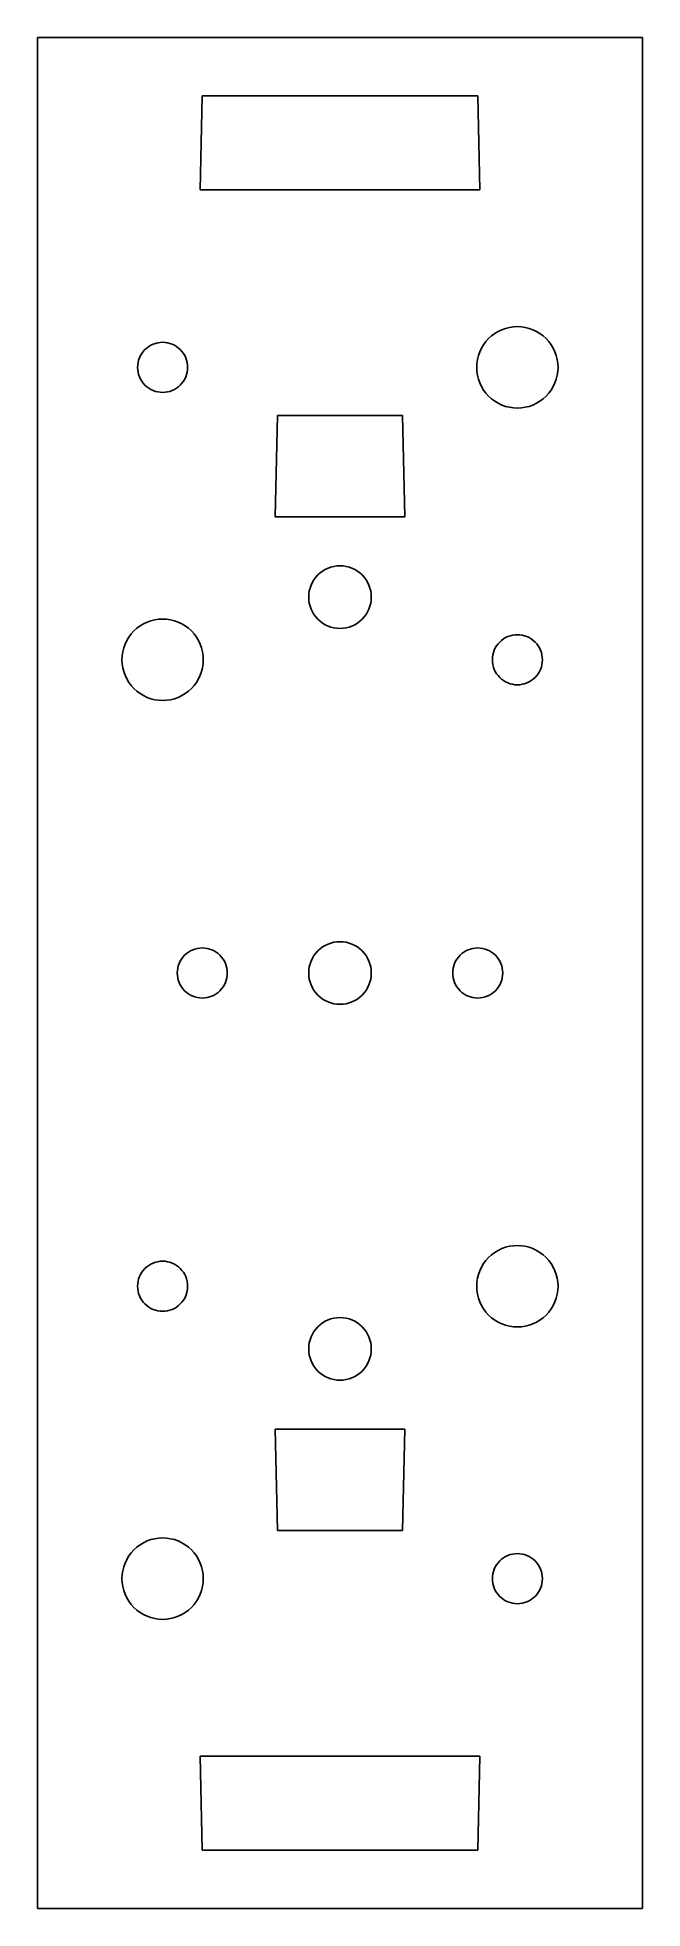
# Model space of a CAD drawing. Header units: metres. Extents: x -14.5 to 14.5, y -44.8 to 44.8.
import ezdxf

# ---------------------------------------------------------------- set-up
doc = ezdxf.new("R2010")
doc.units = ezdxf.units.M

msp = doc.modelspace()

# ---------------------------------------------------------------- linework, layer by layer
for p, q in [((14.5, 44.8), (-14.5, 44.8)), ((-14.5, 44.8), (-14.5, -44.8)), ((14.5, -44.8), (14.5, 44.8)), ((-6.7, 37.5), (-6.59999, 42)), ((-6.59999, 42), (6.59999, 42)), ((6.59999, 42), (6.7, 37.5)), ((6.7, 37.5), (-6.7, 37.5)), ((7.12114, 30.3788), (7.26292, 30.5074)), ((7.26292, 30.5074), (7.41663, 30.6214)), ((7.41663, 30.6214), (7.58076, 30.7197)), ((7.58076, 30.7197), (7.75375, 30.8016)), ((7.75375, 30.8016), (7.93394, 30.866)), ((7.93394, 30.866), (8.11957, 30.9125)), ((8.11957, 30.9125), (8.30885, 30.9406)), ((8.30885, 30.9406), (8.5, 30.95)), ((8.5, 30.95), (8.69113, 30.9406)), ((8.69113, 30.9406), (8.88042, 30.9125)), ((8.88042, 30.9125), (9.06604, 30.866)), ((9.06604, 30.866), (9.24623, 30.8016)), ((9.24623, 30.8016), (9.41922, 30.7197)), ((9.41922, 30.7197), (9.58336, 30.6214)), ((9.58336, 30.6214), (9.73706, 30.5074)), ((9.73706, 30.5074), (9.87885, 30.3788)), ((-9.5583, 29.5657), (-9.49776, 29.6667)), ((-9.49776, 29.6667), (-9.42761, 29.7613)), ((-9.42761, 29.7613), (-9.34853, 29.8485)), ((-9.34853, 29.8485), (-9.26126, 29.9276)), ((-9.26126, 29.9276), (-9.16667, 29.9978)), ((-9.16667, 29.9978), (-9.06567, 30.0583)), ((-9.06567, 30.0583), (-8.95921, 30.1086)), ((-8.95921, 30.1086), (-8.84833, 30.1483)), ((-8.84833, 30.1483), (-8.7341, 30.1769)), ((-8.7341, 30.1769), (-8.61761, 30.1942)), ((-8.61761, 30.1942), (-8.5, 30.2)), ((-8.5, 30.2), (-8.38237, 30.1942)), ((-8.38237, 30.1942), (-8.26588, 30.1769)), ((-8.26588, 30.1769), (-8.15166, 30.1483)), ((-8.15166, 30.1483), (-8.04077, 30.1086)), ((-8.04077, 30.1086), (-7.93431, 30.0583)), ((-7.93431, 30.0583), (-7.83331, 29.9978)), ((-7.83331, 29.9978), (-7.73872, 29.9276)), ((-7.73872, 29.9276), (-7.65146, 29.8485)), ((-7.65146, 29.8485), (-7.57237, 29.7613)), ((-7.57237, 29.7613), (-7.50223, 29.6667)), ((-7.50223, 29.6667), (-7.44168, 29.5657)), ((6.63396, 29.566), (6.69843, 29.7462)), ((6.69843, 29.7462), (6.78024, 29.9192)), ((6.78024, 29.9192), (6.87863, 30.0834)), ((6.87863, 30.0834), (6.99261, 30.2371)), ((6.99261, 30.2371), (7.12114, 30.3788)), ((9.87885, 30.3788), (10.0074, 30.2371)), ((10.0074, 30.2371), (10.1214, 30.0834)), ((10.1214, 30.0834), (10.2197, 29.9192)), ((10.2197, 29.9192), (10.3016, 29.7462)), ((10.3016, 29.7462), (10.366, 29.566)), ((-9.7, 29), (-9.69421, 29.1176)), ((-9.69421, 28.8824), (-9.7, 29)), ((-9.69421, 29.1176), (-9.67694, 29.2341)), ((-9.67694, 28.7659), (-9.69421, 28.8824)), ((-9.67694, 29.2341), (-9.64832, 29.3483)), ((-9.64832, 28.6517), (-9.67694, 28.7659)), ((-9.64832, 29.3483), (-9.60864, 29.4592)), ((-9.60864, 29.4592), (-9.5583, 29.5657)), ((-7.44168, 29.5657), (-7.39134, 29.4592)), ((-7.39134, 29.4592), (-7.35167, 29.3483)), ((-7.35167, 29.3483), (-7.32304, 29.2341)), ((-7.32304, 28.7659), (-7.35167, 28.6517)), ((-7.32304, 29.2341), (-7.30577, 29.1176)), ((-7.30577, 28.8824), (-7.32304, 28.7659)), ((-7.30577, 29.1176), (-7.29999, 29)), ((-7.29999, 29), (-7.30577, 28.8824)), ((6.54999, 29), (6.55939, 29.1911)), ((6.55939, 28.8089), (6.54999, 29)), ((6.55939, 29.1911), (6.58746, 29.3804)), ((6.58746, 28.6196), (6.55939, 28.8089)), ((6.58746, 29.3804), (6.63396, 29.566)), ((10.366, 29.566), (10.4125, 29.3804)), ((10.4125, 29.3804), (10.4406, 29.1911)), ((10.4406, 28.8089), (10.4125, 28.6196)), ((10.4406, 29.1911), (10.45, 29)), ((10.45, 29), (10.4406, 28.8089)), ((-9.60864, 28.5408), (-9.64832, 28.6517)), ((-9.5583, 28.4343), (-9.60864, 28.5408)), ((-9.49776, 28.3333), (-9.5583, 28.4343)), ((-9.42761, 28.2387), (-9.49776, 28.3333)), ((-9.34853, 28.1515), (-9.42761, 28.2387)), ((-9.26126, 28.0724), (-9.34853, 28.1515)), ((-9.16667, 28.0022), (-9.26126, 28.0724)), ((-9.06567, 27.9417), (-9.16667, 28.0022)), ((-8.95921, 27.8913), (-9.06567, 27.9417)), ((-8.84833, 27.8517), (-8.95921, 27.8913)), ((-8.7341, 27.823), (-8.84833, 27.8517)), ((-8.61761, 27.8058), (-8.7341, 27.823)), ((-8.5, 27.8), (-8.61761, 27.8058)), ((-8.38237, 27.8058), (-8.5, 27.8)), ((-8.26588, 27.823), (-8.38237, 27.8058)), ((-8.15166, 27.8517), (-8.26588, 27.823)), ((-8.04077, 27.8913), (-8.15166, 27.8517)), ((-7.93431, 27.9417), (-8.04077, 27.8913)), ((-7.83331, 28.0022), (-7.93431, 27.9417)), ((-7.73872, 28.0724), (-7.83331, 28.0022)), ((-7.65146, 28.1515), (-7.73872, 28.0724)), ((-7.57237, 28.2387), (-7.65146, 28.1515)), ((-7.50223, 28.3333), (-7.57237, 28.2387)), ((-7.44168, 28.4343), (-7.50223, 28.3333)), ((-7.39134, 28.5408), (-7.44168, 28.4343)), ((-7.35167, 28.6517), (-7.39134, 28.5408)), ((6.63396, 28.4339), (6.58746, 28.6196)), ((6.69843, 28.2538), (6.63396, 28.4339)), ((6.78024, 28.0808), (6.69843, 28.2538)), ((6.87863, 27.9166), (6.78024, 28.0808)), ((6.99261, 27.7629), (6.87863, 27.9166)), ((10.1214, 27.9166), (10.0074, 27.7629)), ((10.2197, 28.0808), (10.1214, 27.9166)), ((10.3016, 28.2538), (10.2197, 28.0808)), ((10.366, 28.4339), (10.3016, 28.2538)), ((10.4125, 28.6196), (10.366, 28.4339)), ((7.12114, 27.6211), (6.99261, 27.7629)), ((7.26292, 27.4926), (7.12114, 27.6211)), ((7.41663, 27.3786), (7.26292, 27.4926)), ((7.58076, 27.2802), (7.41663, 27.3786)), ((7.75375, 27.1984), (7.58076, 27.2802)), ((7.93394, 27.134), (7.75375, 27.1984)), ((8.11957, 27.0875), (7.93394, 27.134)), ((8.30885, 27.0594), (8.11957, 27.0875)), ((8.5, 27.05), (8.30885, 27.0594)), ((8.69113, 27.0594), (8.5, 27.05)), ((8.88042, 27.0875), (8.69113, 27.0594)), ((9.06604, 27.134), (8.88042, 27.0875)), ((9.24623, 27.1984), (9.06604, 27.134)), ((9.41922, 27.2802), (9.24623, 27.1984)), ((9.58336, 27.3786), (9.41922, 27.2802)), ((9.73706, 27.4926), (9.58336, 27.3786)), ((9.87885, 27.6211), (9.73706, 27.4926)), ((10.0074, 27.7629), (9.87885, 27.6211)), ((-3.09999, 21.85), (-3, 26.7)), ((-3, 26.7), (3, 26.7)), ((3, 26.7), (3.09999, 21.85)), ((3.09999, 21.85), (-3.09999, 21.85)), ((-1.32288, 18.7071), (-1.24719, 18.8333)), ((-1.24719, 18.8333), (-1.15952, 18.9516)), ((-1.15952, 18.9516), (-1.06065, 19.0607)), ((-1.06065, 19.0607), (-0.951584, 19.1595)), ((-0.951584, 19.1595), (-0.833344, 19.2472)), ((-0.833344, 19.2472), (-0.707092, 19.3229)), ((-0.707092, 19.3229), (-0.57402, 19.3858)), ((-0.57402, 19.3858), (-0.435425, 19.4354)), ((-0.435425, 19.4354), (-0.292633, 19.4712)), ((-0.292633, 19.4712), (-0.147018, 19.4928)), ((-0.147018, 19.4928), (0, 19.5)), ((0, 19.5), (0.147018, 19.4928)), ((0.147018, 19.4928), (0.292633, 19.4712)), ((0.292633, 19.4712), (0.435425, 19.4354)), ((0.435425, 19.4354), (0.57402, 19.3858)), ((0.57402, 19.3858), (0.707092, 19.3229)), ((0.707092, 19.3229), (0.833344, 19.2472)), ((0.833344, 19.2472), (0.951584, 19.1595)), ((0.951584, 19.1595), (1.06065, 19.0607)), ((1.06065, 19.0607), (1.15952, 18.9516)), ((1.15952, 18.9516), (1.24719, 18.8333)), ((1.24719, 18.8333), (1.32288, 18.7071)), ((-1.5, 18), (-1.49277, 18.147)), ((-1.49277, 17.853), (-1.5, 18)), ((-1.49277, 18.147), (-1.47118, 18.2926)), ((-1.47118, 18.2926), (-1.43541, 18.4354)), ((-1.43541, 18.4354), (-1.38582, 18.574)), ((-1.38582, 18.574), (-1.32288, 18.7071)), ((1.32288, 18.7071), (1.38582, 18.574)), ((1.38582, 18.574), (1.43541, 18.4354)), ((1.43541, 18.4354), (1.47118, 18.2926)), ((1.47118, 18.2926), (1.49277, 18.147)), ((1.49277, 18.147), (1.5, 18)), ((1.5, 18), (1.49277, 17.853)), ((-1.47118, 17.7074), (-1.49277, 17.853)), ((-1.43541, 17.5646), (-1.47118, 17.7074)), ((-1.38582, 17.426), (-1.43541, 17.5646)), ((-1.32288, 17.2929), (-1.38582, 17.426)), ((-1.24719, 17.1666), (-1.32288, 17.2929)), ((-1.15952, 17.0484), (-1.24719, 17.1666)), ((-1.06065, 16.9393), (-1.15952, 17.0484)), ((1.15952, 17.0484), (1.06065, 16.9393)), ((1.24719, 17.1666), (1.15952, 17.0484)), ((1.32288, 17.2929), (1.24719, 17.1666)), ((1.38582, 17.426), (1.32288, 17.2929)), ((1.43541, 17.5646), (1.38582, 17.426)), ((1.47118, 17.7074), (1.43541, 17.5646)), ((1.49277, 17.853), (1.47118, 17.7074)), ((-10.1214, 16.0834), (-10.0074, 16.2371)), ((-10.0074, 16.2371), (-9.87885, 16.3788)), ((-9.87885, 16.3788), (-9.73706, 16.5074)), ((-9.73706, 16.5074), (-9.58336, 16.6214)), ((-9.58336, 16.6214), (-9.41922, 16.7197)), ((-9.41922, 16.7197), (-9.24623, 16.8016)), ((-9.24623, 16.8016), (-9.06604, 16.866)), ((-9.06604, 16.866), (-8.88042, 16.9125)), ((-8.88042, 16.9125), (-8.69113, 16.9406)), ((-8.69113, 16.9406), (-8.5, 16.95)), ((-8.5, 16.95), (-8.30885, 16.9406)), ((-8.30885, 16.9406), (-8.11957, 16.9125)), ((-8.11957, 16.9125), (-7.93394, 16.866)), ((-7.93394, 16.866), (-7.75375, 16.8016)), ((-7.75375, 16.8016), (-7.58076, 16.7197)), ((-7.58076, 16.7197), (-7.41663, 16.6214)), ((-7.41663, 16.6214), (-7.26292, 16.5074)), ((-7.26292, 16.5074), (-7.12114, 16.3788)), ((-7.12114, 16.3788), (-6.99261, 16.2371)), ((-6.99261, 16.2371), (-6.87863, 16.0834)), ((-0.951584, 16.8405), (-1.06065, 16.9393)), ((-0.833344, 16.7528), (-0.951584, 16.8405)), ((-0.707092, 16.6771), (-0.833344, 16.7528)), ((-0.57402, 16.6142), (-0.707092, 16.6771)), ((-0.435425, 16.5646), (-0.57402, 16.6142)), ((-0.292633, 16.5288), (-0.435425, 16.5646)), ((-0.147018, 16.5072), (-0.292633, 16.5288)), ((0, 16.5), (-0.147018, 16.5072)), ((0.147018, 16.5072), (0, 16.5)), ((0.292633, 16.5288), (0.147018, 16.5072)), ((0.435425, 16.5646), (0.292633, 16.5288)), ((0.57402, 16.6142), (0.435425, 16.5646)), ((0.707092, 16.6771), (0.57402, 16.6142)), ((0.833344, 16.7528), (0.707092, 16.6771)), ((0.951584, 16.8405), (0.833344, 16.7528)), ((1.06065, 16.9393), (0.951584, 16.8405)), ((8.04077, 16.1086), (8.15166, 16.1483)), ((8.15166, 16.1483), (8.26588, 16.1769)), ((8.26588, 16.1769), (8.38237, 16.1942)), ((8.38237, 16.1942), (8.5, 16.2)), ((8.5, 16.2), (8.61761, 16.1942)), ((8.61761, 16.1942), (8.7341, 16.1769)), ((8.7341, 16.1769), (8.84833, 16.1483)), ((8.84833, 16.1483), (8.95921, 16.1086)), ((-10.4406, 15.1911), (-10.4125, 15.3804)), ((-10.4125, 15.3804), (-10.366, 15.566)), ((-10.366, 15.566), (-10.3016, 15.7462)), ((-10.3016, 15.7462), (-10.2197, 15.9192)), ((-10.2197, 15.9192), (-10.1214, 16.0834)), ((-6.87863, 16.0834), (-6.78024, 15.9192)), ((-6.78024, 15.9192), (-6.69843, 15.7462)), ((-6.69843, 15.7462), (-6.63396, 15.566)), ((-6.63396, 15.566), (-6.58746, 15.3804)), ((-6.58746, 15.3804), (-6.55939, 15.1911)), ((7.30577, 15.1176), (7.32304, 15.2341)), ((7.32304, 15.2341), (7.35167, 15.3483)), ((7.35167, 15.3483), (7.39134, 15.4592)), ((7.39134, 15.4592), (7.44168, 15.5657)), ((7.44168, 15.5657), (7.50223, 15.6667)), ((7.50223, 15.6667), (7.57237, 15.7613)), ((7.57237, 15.7613), (7.65146, 15.8485)), ((7.65146, 15.8485), (7.73872, 15.9276)), ((7.73872, 15.9276), (7.83331, 15.9978)), ((7.83331, 15.9978), (7.93431, 16.0583)), ((7.93431, 16.0583), (8.04077, 16.1086)), ((8.95921, 16.1086), (9.06567, 16.0583)), ((9.06567, 16.0583), (9.16667, 15.9978)), ((9.16667, 15.9978), (9.26126, 15.9276)), ((9.26126, 15.9276), (9.34853, 15.8485)), ((9.34853, 15.8485), (9.42761, 15.7613)), ((9.42761, 15.7613), (9.49776, 15.6667)), ((9.49776, 15.6667), (9.5583, 15.5657)), ((9.5583, 15.5657), (9.60864, 15.4592)), ((9.60864, 15.4592), (9.64832, 15.3483)), ((9.64832, 15.3483), (9.67694, 15.2341)), ((9.67694, 15.2341), (9.69421, 15.1176)), ((-10.45, 15), (-10.4406, 15.1911)), ((-10.4406, 14.8089), (-10.45, 15)), ((-10.4125, 14.6196), (-10.4406, 14.8089)), ((-10.366, 14.4339), (-10.4125, 14.6196)), ((-10.3016, 14.2538), (-10.366, 14.4339)), ((-6.63396, 14.4339), (-6.69843, 14.2538)), ((-6.58746, 14.6196), (-6.63396, 14.4339)), ((-6.55939, 14.8089), (-6.58746, 14.6196)), ((-6.55939, 15.1911), (-6.54999, 15)), ((-6.54999, 15), (-6.55939, 14.8089)), ((7.29999, 15), (7.30577, 15.1176)), ((7.30577, 14.8824), (7.29999, 15)), ((7.32304, 14.7659), (7.30577, 14.8824)), ((7.35167, 14.6517), (7.32304, 14.7659)), ((7.39134, 14.5408), (7.35167, 14.6517)), ((7.44168, 14.4343), (7.39134, 14.5408)), ((7.50223, 14.3333), (7.44168, 14.4343)), ((9.5583, 14.4343), (9.49776, 14.3333)), ((9.60864, 14.5408), (9.5583, 14.4343)), ((9.64832, 14.6517), (9.60864, 14.5408)), ((9.67694, 14.7659), (9.64832, 14.6517)), ((9.69421, 14.8824), (9.67694, 14.7659)), ((9.69421, 15.1176), (9.7, 15)), ((9.7, 15), (9.69421, 14.8824)), ((-10.2197, 14.0808), (-10.3016, 14.2538)), ((-10.1214, 13.9166), (-10.2197, 14.0808)), ((-10.0074, 13.7629), (-10.1214, 13.9166)), ((-9.87885, 13.6211), (-10.0074, 13.7629)), ((-9.73706, 13.4926), (-9.87885, 13.6211)), ((-9.58336, 13.3786), (-9.73706, 13.4926)), ((-7.26292, 13.4926), (-7.41663, 13.3786)), ((-7.12114, 13.6211), (-7.26292, 13.4926)), ((-6.99261, 13.7629), (-7.12114, 13.6211)), ((-6.87863, 13.9166), (-6.99261, 13.7629)), ((-6.78024, 14.0808), (-6.87863, 13.9166)), ((-6.69843, 14.2538), (-6.78024, 14.0808)), ((7.57237, 14.2387), (7.50223, 14.3333)), ((7.65146, 14.1515), (7.57237, 14.2387)), ((7.73872, 14.0724), (7.65146, 14.1515)), ((7.83331, 14.0022), (7.73872, 14.0724)), ((7.93431, 13.9417), (7.83331, 14.0022)), ((8.04077, 13.8913), (7.93431, 13.9417)), ((8.15166, 13.8517), (8.04077, 13.8913)), ((8.26588, 13.823), (8.15166, 13.8517)), ((8.38237, 13.8058), (8.26588, 13.823)), ((8.5, 13.8), (8.38237, 13.8058)), ((8.61761, 13.8058), (8.5, 13.8)), ((8.7341, 13.823), (8.61761, 13.8058)), ((8.84833, 13.8517), (8.7341, 13.823)), ((8.95921, 13.8913), (8.84833, 13.8517)), ((9.06567, 13.9417), (8.95921, 13.8913)), ((9.16667, 14.0022), (9.06567, 13.9417)), ((9.26126, 14.0724), (9.16667, 14.0022)), ((9.34853, 14.1515), (9.26126, 14.0724)), ((9.42761, 14.2387), (9.34853, 14.1515)), ((9.49776, 14.3333), (9.42761, 14.2387)), ((-9.41922, 13.2802), (-9.58336, 13.3786)), ((-9.24623, 13.1984), (-9.41922, 13.2802)), ((-9.06604, 13.134), (-9.24623, 13.1984)), ((-8.88042, 13.0875), (-9.06604, 13.134)), ((-8.69113, 13.0594), (-8.88042, 13.0875)), ((-8.5, 13.05), (-8.69113, 13.0594)), ((-8.30885, 13.0594), (-8.5, 13.05)), ((-8.11957, 13.0875), (-8.30885, 13.0594)), ((-7.93394, 13.134), (-8.11957, 13.0875)), ((-7.75375, 13.1984), (-7.93394, 13.134)), ((-7.58076, 13.2802), (-7.75375, 13.1984)), ((-7.41663, 13.3786), (-7.58076, 13.2802)), ((-7.44852, 0.848526), (-7.36127, 0.927612)), ((-7.36127, 0.927612), (-7.26668, 0.997757)), ((-7.26668, 0.997757), (-7.16566, 1.0583)), ((-7.16566, 1.0583), (-7.05922, 1.10864)), ((-7.05922, 1.10864), (-6.94833, 1.14832)), ((-6.94833, 1.14832), (-6.83411, 1.17694)), ((-6.83411, 1.17694), (-6.71761, 1.19421)), ((-6.71761, 1.19421), (-6.59999, 1.2)), ((-6.59999, 1.2), (-6.48238, 1.19421)), ((-6.48238, 1.19421), (-6.36589, 1.17694)), ((-6.36589, 1.17694), (-6.25165, 1.14832)), ((-6.25165, 1.14832), (-6.14078, 1.10864)), ((-6.14078, 1.10864), (-6.03432, 1.0583)), ((-6.03432, 1.0583), (-5.9333, 0.997757)), ((-5.9333, 0.997757), (-5.83871, 0.927612)), ((-5.83871, 0.927612), (-5.75146, 0.848526)), ((-1.24719, 0.833344), (-1.15952, 0.951584)), ((-1.15952, 0.951584), (-1.06065, 1.06065)), ((-1.06065, 1.06065), (-0.951584, 1.15952)), ((-0.951584, 1.15952), (-0.833344, 1.24719)), ((-0.833344, 1.24719), (-0.707092, 1.32288)), ((-0.707092, 1.32288), (-0.57402, 1.38582)), ((-0.57402, 1.38582), (-0.435425, 1.43541)), ((-0.435425, 1.43541), (-0.292633, 1.47118)), ((-0.292633, 1.47118), (-0.147018, 1.49277)), ((-0.147018, 1.49277), (0, 1.5)), ((0, 1.5), (0.147018, 1.49277)), ((0.147018, 1.49277), (0.292633, 1.47118)), ((0.292633, 1.47118), (0.435425, 1.43541)), ((0.435425, 1.43541), (0.57402, 1.38582)), ((0.57402, 1.38582), (0.707092, 1.32288)), ((0.707092, 1.32288), (0.833344, 1.24719)), ((0.833344, 1.24719), (0.951584, 1.15952)), ((0.951584, 1.15952), (1.06065, 1.06065)), ((1.06065, 1.06065), (1.15952, 0.951584)), ((1.15952, 0.951584), (1.24719, 0.833344)), ((5.75146, 0.848526), (5.83871, 0.927612)), ((5.83871, 0.927612), (5.9333, 0.997757)), ((5.9333, 0.997757), (6.03432, 1.0583)), ((6.03432, 1.0583), (6.14078, 1.10864)), ((6.14078, 1.10864), (6.25165, 1.14832)), ((6.25165, 1.14832), (6.36589, 1.17694)), ((6.36589, 1.17694), (6.48238, 1.19421)), ((6.48238, 1.19421), (6.59999, 1.2)), ((6.59999, 1.2), (6.71761, 1.19421)), ((6.71761, 1.19421), (6.83411, 1.17694)), ((6.83411, 1.17694), (6.94833, 1.14832)), ((6.94833, 1.14832), (7.05922, 1.10864)), ((7.05922, 1.10864), (7.16566, 1.0583)), ((7.16566, 1.0583), (7.26668, 0.997757)), ((7.26668, 0.997757), (7.36127, 0.927612)), ((7.36127, 0.927612), (7.44852, 0.848526)), ((-7.79999, 0), (-7.79422, 0.117615)), ((-7.79422, -0.117615), (-7.79999, 0)), ((-7.79422, 0.117615), (-7.77693, 0.2341)), ((-7.77693, 0.2341), (-7.74832, 0.348328)), ((-7.74832, 0.348328), (-7.70865, 0.459213)), ((-7.70865, 0.459213), (-7.65829, 0.565674)), ((-7.65829, 0.565674), (-7.59776, 0.666672)), ((-7.59776, 0.666672), (-7.5276, 0.761261)), ((-7.5276, 0.761261), (-7.44852, 0.848526)), ((-5.75146, 0.848526), (-5.67238, 0.761261)), ((-5.67238, 0.761261), (-5.60223, 0.666672)), ((-5.60223, 0.666672), (-5.54169, 0.565674)), ((-5.54169, 0.565674), (-5.49133, 0.459213)), ((-5.49133, 0.459213), (-5.45166, 0.348328)), ((-5.45166, 0.348328), (-5.42305, 0.2341)), ((-5.42305, 0.2341), (-5.40578, 0.117615)), ((-5.40578, 0.117615), (-5.39999, 0)), ((-5.39999, 0), (-5.40578, -0.117615)), ((-1.5, 0), (-1.49277, 0.147018)), ((-1.49277, -0.147018), (-1.5, 0)), ((-1.49277, 0.147018), (-1.47118, 0.292633)), ((-1.47118, 0.292633), (-1.43541, 0.435425)), ((-1.43541, 0.435425), (-1.38582, 0.57402)), ((-1.38582, 0.57402), (-1.32288, 0.707092)), ((-1.32288, 0.707092), (-1.24719, 0.833344)), ((1.24719, 0.833344), (1.32288, 0.707092)), ((1.32288, 0.707092), (1.38582, 0.57402)), ((1.38582, 0.57402), (1.43541, 0.435425)), ((1.43541, 0.435425), (1.47118, 0.292633)), ((1.47118, 0.292633), (1.49277, 0.147018)), ((1.49277, 0.147018), (1.5, 0)), ((1.5, 0), (1.49277, -0.147018)), ((5.39999, 0), (5.40578, 0.117615)), ((5.40578, -0.117615), (5.39999, 0)), ((5.40578, 0.117615), (5.42305, 0.2341)), ((5.42305, 0.2341), (5.45166, 0.348328)), ((5.45166, 0.348328), (5.49133, 0.459213)), ((5.49133, 0.459213), (5.54169, 0.565674)), ((5.54169, 0.565674), (5.60223, 0.666672)), ((5.60223, 0.666672), (5.67238, 0.761261)), ((5.67238, 0.761261), (5.75146, 0.848526)), ((7.44852, 0.848526), (7.5276, 0.761261)), ((7.5276, 0.761261), (7.59776, 0.666672)), ((7.59776, 0.666672), (7.65829, 0.565674)), ((7.65829, 0.565674), (7.70865, 0.459213)), ((7.70865, 0.459213), (7.74832, 0.348328)), ((7.74832, 0.348328), (7.77693, 0.2341)), ((7.77693, 0.2341), (7.79422, 0.117615)), ((7.79422, 0.117615), (7.79999, 0)), ((7.79999, 0), (7.79422, -0.117615)), ((-7.77693, -0.2341), (-7.79422, -0.117615)), ((-7.74832, -0.348328), (-7.77693, -0.2341)), ((-7.70865, -0.459213), (-7.74832, -0.348328)), ((-7.65829, -0.565674), (-7.70865, -0.459213)), ((-7.59776, -0.666672), (-7.65829, -0.565674)), ((-7.5276, -0.761261), (-7.59776, -0.666672)), ((-7.44852, -0.848526), (-7.5276, -0.761261)), ((-7.36127, -0.927612), (-7.44852, -0.848526)), ((-5.75146, -0.848526), (-5.83871, -0.927612)), ((-5.67238, -0.761261), (-5.75146, -0.848526)), ((-5.60223, -0.666672), (-5.67238, -0.761261)), ((-5.54169, -0.565674), (-5.60223, -0.666672)), ((-5.49133, -0.459213), (-5.54169, -0.565674)), ((-5.45166, -0.348328), (-5.49133, -0.459213)), ((-5.42305, -0.2341), (-5.45166, -0.348328)), ((-5.40578, -0.117615), (-5.42305, -0.2341)), ((-1.47118, -0.292633), (-1.49277, -0.147018)), ((-1.43541, -0.435425), (-1.47118, -0.292633)), ((-1.38582, -0.57402), (-1.43541, -0.435425)), ((-1.32288, -0.707092), (-1.38582, -0.57402)), ((-1.24719, -0.833344), (-1.32288, -0.707092)), ((-1.15952, -0.951584), (-1.24719, -0.833344)), ((1.24719, -0.833344), (1.15952, -0.951584)), ((1.32288, -0.707092), (1.24719, -0.833344)), ((1.38582, -0.57402), (1.32288, -0.707092)), ((1.43541, -0.435425), (1.38582, -0.57402)), ((1.47118, -0.292633), (1.43541, -0.435425)), ((1.49277, -0.147018), (1.47118, -0.292633)), ((5.42305, -0.2341), (5.40578, -0.117615)), ((5.45166, -0.348328), (5.42305, -0.2341)), ((5.49133, -0.459213), (5.45166, -0.348328)), ((5.54169, -0.565674), (5.49133, -0.459213)), ((5.60223, -0.666672), (5.54169, -0.565674)), ((5.67238, -0.761261), (5.60223, -0.666672)), ((5.75146, -0.848526), (5.67238, -0.761261)), ((5.83871, -0.927612), (5.75146, -0.848526)), ((7.44852, -0.848526), (7.36127, -0.927612)), ((7.5276, -0.761261), (7.44852, -0.848526)), ((7.59776, -0.666672), (7.5276, -0.761261)), ((7.65829, -0.565674), (7.59776, -0.666672)), ((7.70865, -0.459213), (7.65829, -0.565674)), ((7.74832, -0.348328), (7.70865, -0.459213)), ((7.77693, -0.2341), (7.74832, -0.348328)), ((7.79422, -0.117615), (7.77693, -0.2341)), ((-7.26668, -0.997757), (-7.36127, -0.927612)), ((-7.16566, -1.0583), (-7.26668, -0.997757)), ((-7.05922, -1.10864), (-7.16566, -1.0583)), ((-6.94833, -1.14832), (-7.05922, -1.10864)), ((-6.83411, -1.17694), (-6.94833, -1.14832)), ((-6.71761, -1.19421), (-6.83411, -1.17694)), ((-6.59999, -1.2), (-6.71761, -1.19421)), ((-6.48238, -1.19421), (-6.59999, -1.2)), ((-6.36589, -1.17694), (-6.48238, -1.19421)), ((-6.25165, -1.14832), (-6.36589, -1.17694)), ((-6.14078, -1.10864), (-6.25165, -1.14832)), ((-6.03432, -1.0583), (-6.14078, -1.10864)), ((-5.9333, -0.997757), (-6.03432, -1.0583)), ((-5.83871, -0.927612), (-5.9333, -0.997757)), ((-1.06065, -1.06065), (-1.15952, -0.951584)), ((-0.951584, -1.15952), (-1.06065, -1.06065)), ((-0.833344, -1.24719), (-0.951584, -1.15952)), ((-0.707092, -1.32288), (-0.833344, -1.24719)), ((-0.57402, -1.38582), (-0.707092, -1.32288)), ((-0.435425, -1.43541), (-0.57402, -1.38582)), ((-0.292633, -1.47118), (-0.435425, -1.43541)), ((-0.147018, -1.49277), (-0.292633, -1.47118)), ((0, -1.5), (-0.147018, -1.49277)), ((0.147018, -1.49277), (0, -1.5)), ((0.292633, -1.47118), (0.147018, -1.49277)), ((0.435425, -1.43541), (0.292633, -1.47118)), ((0.57402, -1.38582), (0.435425, -1.43541)), ((0.707092, -1.32288), (0.57402, -1.38582)), ((0.833344, -1.24719), (0.707092, -1.32288)), ((0.951584, -1.15952), (0.833344, -1.24719)), ((1.06065, -1.06065), (0.951584, -1.15952)), ((1.15952, -0.951584), (1.06065, -1.06065)), ((5.9333, -0.997757), (5.83871, -0.927612)), ((6.03432, -1.0583), (5.9333, -0.997757)), ((6.14078, -1.10864), (6.03432, -1.0583)), ((6.25165, -1.14832), (6.14078, -1.10864)), ((6.36589, -1.17694), (6.25165, -1.14832)), ((6.48238, -1.19421), (6.36589, -1.17694)), ((6.59999, -1.2), (6.48238, -1.19421)), ((6.71761, -1.19421), (6.59999, -1.2)), ((6.83411, -1.17694), (6.71761, -1.19421)), ((6.94833, -1.14832), (6.83411, -1.17694)), ((7.05922, -1.10864), (6.94833, -1.14832)), ((7.16566, -1.0583), (7.05922, -1.10864)), ((7.26668, -0.997757), (7.16566, -1.0583)), ((7.36127, -0.927612), (7.26668, -0.997757)), ((7.26292, -13.4926), (7.41663, -13.3786)), ((7.41663, -13.3786), (7.58076, -13.2802)), ((7.58076, -13.2802), (7.75375, -13.1984)), ((7.75375, -13.1984), (7.93394, -13.134)), ((7.93394, -13.134), (8.11957, -13.0875)), ((8.11957, -13.0875), (8.30885, -13.0594)), ((8.30885, -13.0594), (8.5, -13.05)), ((8.5, -13.05), (8.69113, -13.0594)), ((8.69113, -13.0594), (8.88042, -13.0875)), ((8.88042, -13.0875), (9.06604, -13.134)), ((9.06604, -13.134), (9.24623, -13.1984)), ((9.24623, -13.1984), (9.41922, -13.2802)), ((9.41922, -13.2802), (9.58336, -13.3786)), ((9.58336, -13.3786), (9.73706, -13.4926)), ((-9.5583, -14.4343), (-9.49776, -14.3333)), ((-9.49776, -14.3333), (-9.42761, -14.2387)), ((-9.42761, -14.2387), (-9.34853, -14.1515)), ((-9.34853, -14.1515), (-9.26126, -14.0724)), ((-9.26126, -14.0724), (-9.16667, -14.0022)), ((-9.16667, -14.0022), (-9.06567, -13.9417)), ((-9.06567, -13.9417), (-8.95921, -13.8913)), ((-8.95921, -13.8913), (-8.84833, -13.8517)), ((-8.84833, -13.8517), (-8.7341, -13.823)), ((-8.7341, -13.823), (-8.61761, -13.8058)), ((-8.61761, -13.8058), (-8.5, -13.8)), ((-8.5, -13.8), (-8.38237, -13.8058)), ((-8.38237, -13.8058), (-8.26588, -13.823)), ((-8.26588, -13.823), (-8.15166, -13.8517)), ((-8.15166, -13.8517), (-8.04077, -13.8913)), ((-8.04077, -13.8913), (-7.93431, -13.9417)), ((-7.93431, -13.9417), (-7.83331, -14.0022)), ((-7.83331, -14.0022), (-7.73872, -14.0724)), ((-7.73872, -14.0724), (-7.65146, -14.1515)), ((-7.65146, -14.1515), (-7.57237, -14.2387)), ((-7.57237, -14.2387), (-7.50223, -14.3333)), ((-7.50223, -14.3333), (-7.44168, -14.4343)), ((6.63396, -14.4339), (6.69843, -14.2538)), ((6.69843, -14.2538), (6.78024, -14.0808)), ((6.78024, -14.0808), (6.87863, -13.9166)), ((6.87863, -13.9166), (6.99261, -13.7629)), ((6.99261, -13.7629), (7.12114, -13.6211)), ((7.12114, -13.6211), (7.26292, -13.4926)), ((9.73706, -13.4926), (9.87885, -13.6211)), ((9.87885, -13.6211), (10.0074, -13.7629)), ((10.0074, -13.7629), (10.1214, -13.9166)), ((10.1214, -13.9166), (10.2197, -14.0808)), ((10.2197, -14.0808), (10.3016, -14.2538)), ((10.3016, -14.2538), (10.366, -14.4339)), ((-9.7, -15), (-9.69421, -14.8824)), ((-9.69421, -15.1176), (-9.7, -15)), ((-9.69421, -14.8824), (-9.67694, -14.7659)), ((-9.67694, -15.2341), (-9.69421, -15.1176)), ((-9.67694, -14.7659), (-9.64832, -14.6517)), ((-9.64832, -14.6517), (-9.60864, -14.5408)), ((-9.60864, -14.5408), (-9.5583, -14.4343)), ((-7.44168, -14.4343), (-7.39134, -14.5408)), ((-7.39134, -14.5408), (-7.35167, -14.6517)), ((-7.35167, -14.6517), (-7.32304, -14.7659)), ((-7.32304, -14.7659), (-7.30577, -14.8824)), ((-7.30577, -15.1176), (-7.32304, -15.2341)), ((-7.30577, -14.8824), (-7.29999, -15)), ((-7.29999, -15), (-7.30577, -15.1176)), ((6.54999, -15), (6.55939, -14.8089)), ((6.55939, -15.1911), (6.54999, -15)), ((6.55939, -14.8089), (6.58746, -14.6196)), ((6.58746, -15.3804), (6.55939, -15.1911)), ((6.58746, -14.6196), (6.63396, -14.4339)), ((10.366, -14.4339), (10.4125, -14.6196)), ((10.4125, -14.6196), (10.4406, -14.8089)), ((10.4406, -15.1911), (10.4125, -15.3804)), ((10.4406, -14.8089), (10.45, -15)), ((10.45, -15), (10.4406, -15.1911)), ((-9.64832, -15.3483), (-9.67694, -15.2341)), ((-9.60864, -15.4592), (-9.64832, -15.3483)), ((-9.5583, -15.5657), (-9.60864, -15.4592)), ((-9.49776, -15.6667), (-9.5583, -15.5657)), ((-9.42761, -15.7613), (-9.49776, -15.6667)), ((-9.34853, -15.8485), (-9.42761, -15.7613)), ((-9.26126, -15.9276), (-9.34853, -15.8485)), ((-9.16667, -15.9978), (-9.26126, -15.9276)), ((-9.06567, -16.0583), (-9.16667, -15.9978)), ((-8.95921, -16.1086), (-9.06567, -16.0583)), ((-8.84833, -16.1483), (-8.95921, -16.1086)), ((-8.04077, -16.1086), (-8.15166, -16.1483)), ((-7.93431, -16.0583), (-8.04077, -16.1086)), ((-7.83331, -15.9978), (-7.93431, -16.0583)), ((-7.73872, -15.9276), (-7.83331, -15.9978)), ((-7.65146, -15.8485), (-7.73872, -15.9276)), ((-7.57237, -15.7613), (-7.65146, -15.8485)), ((-7.50223, -15.6667), (-7.57237, -15.7613)), ((-7.44168, -15.5657), (-7.50223, -15.6667)), ((-7.39134, -15.4592), (-7.44168, -15.5657)), ((-7.35167, -15.3483), (-7.39134, -15.4592)), ((-7.32304, -15.2341), (-7.35167, -15.3483)), ((6.63396, -15.566), (6.58746, -15.3804)), ((6.69843, -15.7462), (6.63396, -15.566)), ((6.78024, -15.9192), (6.69843, -15.7462)), ((6.87863, -16.0834), (6.78024, -15.9192)), ((6.99261, -16.2371), (6.87863, -16.0834)), ((10.1214, -16.0834), (10.0074, -16.2371)), ((10.2197, -15.9192), (10.1214, -16.0834)), ((10.3016, -15.7462), (10.2197, -15.9192)), ((10.366, -15.566), (10.3016, -15.7462)), ((10.4125, -15.3804), (10.366, -15.566)), ((-8.7341, -16.1769), (-8.84833, -16.1483)), ((-8.61761, -16.1942), (-8.7341, -16.1769)), ((-8.5, -16.2), (-8.61761, -16.1942)), ((-8.38237, -16.1942), (-8.5, -16.2)), ((-8.26588, -16.1769), (-8.38237, -16.1942)), ((-8.15166, -16.1483), (-8.26588, -16.1769)), ((-1.15952, -17.0484), (-1.06065, -16.9393)), ((-1.06065, -16.9393), (-0.951584, -16.8405)), ((-0.951584, -16.8405), (-0.833344, -16.7528)), ((-0.833344, -16.7528), (-0.707092, -16.6771)), ((-0.707092, -16.6771), (-0.57402, -16.6142)), ((-0.57402, -16.6142), (-0.435425, -16.5646)), ((-0.435425, -16.5646), (-0.292633, -16.5288)), ((-0.292633, -16.5288), (-0.147018, -16.5072)), ((-0.147018, -16.5072), (0, -16.5)), ((0, -16.5), (0.147018, -16.5072)), ((0.147018, -16.5072), (0.292633, -16.5288)), ((0.292633, -16.5288), (0.435425, -16.5646)), ((0.435425, -16.5646), (0.57402, -16.6142)), ((0.57402, -16.6142), (0.707092, -16.6771)), ((0.707092, -16.6771), (0.833344, -16.7528)), ((0.833344, -16.7528), (0.951584, -16.8405)), ((0.951584, -16.8405), (1.06065, -16.9393)), ((1.06065, -16.9393), (1.15952, -17.0484)), ((7.12114, -16.3788), (6.99261, -16.2371)), ((7.26292, -16.5074), (7.12114, -16.3788)), ((7.41663, -16.6214), (7.26292, -16.5074)), ((7.58076, -16.7197), (7.41663, -16.6214)), ((7.75375, -16.8016), (7.58076, -16.7197)), ((7.93394, -16.866), (7.75375, -16.8016)), ((8.11957, -16.9125), (7.93394, -16.866)), ((8.30885, -16.9406), (8.11957, -16.9125)), ((8.5, -16.95), (8.30885, -16.9406)), ((8.69113, -16.9406), (8.5, -16.95)), ((8.88042, -16.9125), (8.69113, -16.9406)), ((9.06604, -16.866), (8.88042, -16.9125)), ((9.24623, -16.8016), (9.06604, -16.866)), ((9.41922, -16.7197), (9.24623, -16.8016)), ((9.58336, -16.6214), (9.41922, -16.7197)), ((9.73706, -16.5074), (9.58336, -16.6214)), ((9.87885, -16.3788), (9.73706, -16.5074)), ((10.0074, -16.2371), (9.87885, -16.3788)), ((-1.5, -18), (-1.49277, -17.853)), ((-1.49277, -17.853), (-1.47118, -17.7074)), ((-1.47118, -17.7074), (-1.43541, -17.5646)), ((-1.43541, -17.5646), (-1.38582, -17.426)), ((-1.38582, -17.426), (-1.32288, -17.2929)), ((-1.32288, -17.2929), (-1.24719, -17.1666)), ((-1.24719, -17.1666), (-1.15952, -17.0484)), ((1.15952, -17.0484), (1.24719, -17.1666)), ((1.24719, -17.1666), (1.32288, -17.2929)), ((1.32288, -17.2929), (1.38582, -17.426)), ((1.38582, -17.426), (1.43541, -17.5646)), ((1.43541, -17.5646), (1.47118, -17.7074)), ((1.47118, -17.7074), (1.49277, -17.853)), ((1.49277, -17.853), (1.5, -18)), ((-1.49277, -18.147), (-1.5, -18)), ((-1.47118, -18.2926), (-1.49277, -18.147)), ((-1.43541, -18.4354), (-1.47118, -18.2926)), ((-1.38582, -18.574), (-1.43541, -18.4354)), ((-1.32288, -18.7071), (-1.38582, -18.574)), ((-1.24719, -18.8333), (-1.32288, -18.7071)), ((1.32288, -18.7071), (1.24719, -18.8333)), ((1.38582, -18.574), (1.32288, -18.7071)), ((1.43541, -18.4354), (1.38582, -18.574)), ((1.47118, -18.2926), (1.43541, -18.4354)), ((1.49277, -18.147), (1.47118, -18.2926)), ((1.5, -18), (1.49277, -18.147)), ((-1.15952, -18.9516), (-1.24719, -18.8333)), ((-1.06065, -19.0607), (-1.15952, -18.9516)), ((-0.951584, -19.1595), (-1.06065, -19.0607)), ((-0.833344, -19.2472), (-0.951584, -19.1595)), ((-0.707092, -19.3229), (-0.833344, -19.2472)), ((-0.57402, -19.3858), (-0.707092, -19.3229)), ((-0.435425, -19.4354), (-0.57402, -19.3858)), ((-0.292633, -19.4712), (-0.435425, -19.4354)), ((-0.147018, -19.4928), (-0.292633, -19.4712)), ((0, -19.5), (-0.147018, -19.4928)), ((0.147018, -19.4928), (0, -19.5)), ((0.292633, -19.4712), (0.147018, -19.4928)), ((0.435425, -19.4354), (0.292633, -19.4712)), ((0.57402, -19.3858), (0.435425, -19.4354)), ((0.707092, -19.3229), (0.57402, -19.3858)), ((0.833344, -19.2472), (0.707092, -19.3229)), ((0.951584, -19.1595), (0.833344, -19.2472)), ((1.06065, -19.0607), (0.951584, -19.1595)), ((1.15952, -18.9516), (1.06065, -19.0607)), ((1.24719, -18.8333), (1.15952, -18.9516)), ((-3, -26.7), (-3.09999, -21.85)), ((-3.09999, -21.85), (3.09999, -21.85)), ((3.09999, -21.85), (3, -26.7)), ((3, -26.7), (-3, -26.7)), ((-10.1214, -27.9166), (-10.0074, -27.7629)), ((-10.0074, -27.7629), (-9.87885, -27.6211)), ((-9.87885, -27.6211), (-9.73706, -27.4926)), ((-9.73706, -27.4926), (-9.58336, -27.3786)), ((-9.58336, -27.3786), (-9.41922, -27.2802)), ((-9.41922, -27.2802), (-9.24623, -27.1984)), ((-9.24623, -27.1984), (-9.06604, -27.134)), ((-9.06604, -27.134), (-8.88042, -27.0875)), ((-8.88042, -27.0875), (-8.69113, -27.0594)), ((-8.69113, -27.0594), (-8.5, -27.05)), ((-8.5, -27.05), (-8.30885, -27.0594)), ((-8.30885, -27.0594), (-8.11957, -27.0875)), ((-8.11957, -27.0875), (-7.93394, -27.134)), ((-7.93394, -27.134), (-7.75375, -27.1984)), ((-7.75375, -27.1984), (-7.58076, -27.2802)), ((-7.58076, -27.2802), (-7.41663, -27.3786)), ((-7.41663, -27.3786), (-7.26292, -27.4926)), ((-7.26292, -27.4926), (-7.12114, -27.6211)), ((-7.12114, -27.6211), (-6.99261, -27.7629)), ((-6.99261, -27.7629), (-6.87863, -27.9166)), ((-10.4406, -28.8089), (-10.4125, -28.6196)), ((-10.4125, -28.6196), (-10.366, -28.4339)), ((-10.366, -28.4339), (-10.3016, -28.2538)), ((-10.3016, -28.2538), (-10.2197, -28.0808)), ((-10.2197, -28.0808), (-10.1214, -27.9166)), ((-6.87863, -27.9166), (-6.78024, -28.0808)), ((-6.78024, -28.0808), (-6.69843, -28.2538)), ((-6.69843, -28.2538), (-6.63396, -28.4339)), ((-6.63396, -28.4339), (-6.58746, -28.6196)), ((-6.58746, -28.6196), (-6.55939, -28.8089)), ((7.32304, -28.7659), (7.35167, -28.6517)), ((7.35167, -28.6517), (7.39134, -28.5408)), ((7.39134, -28.5408), (7.44168, -28.4343)), ((7.44168, -28.4343), (7.50223, -28.3333)), ((7.50223, -28.3333), (7.57237, -28.2387)), ((7.57237, -28.2387), (7.65146, -28.1515)), ((7.65146, -28.1515), (7.73872, -28.0724)), ((7.73872, -28.0724), (7.83331, -28.0022)), ((7.83331, -28.0022), (7.93431, -27.9417)), ((7.93431, -27.9417), (8.04077, -27.8913)), ((8.04077, -27.8913), (8.15166, -27.8517)), ((8.15166, -27.8517), (8.26588, -27.823)), ((8.26588, -27.823), (8.38237, -27.8058)), ((8.38237, -27.8058), (8.5, -27.8)), ((8.5, -27.8), (8.61761, -27.8058)), ((8.61761, -27.8058), (8.7341, -27.823)), ((8.7341, -27.823), (8.84833, -27.8517)), ((8.84833, -27.8517), (8.95921, -27.8913)), ((8.95921, -27.8913), (9.06567, -27.9417)), ((9.06567, -27.9417), (9.16667, -28.0022)), ((9.16667, -28.0022), (9.26126, -28.0724)), ((9.26126, -28.0724), (9.34853, -28.1515)), ((9.34853, -28.1515), (9.42761, -28.2387)), ((9.42761, -28.2387), (9.49776, -28.3333)), ((9.49776, -28.3333), (9.5583, -28.4343)), ((9.5583, -28.4343), (9.60864, -28.5408)), ((9.60864, -28.5408), (9.64832, -28.6517)), ((9.64832, -28.6517), (9.67694, -28.7659)), ((-10.45, -29), (-10.4406, -28.8089)), ((-10.4406, -29.1911), (-10.45, -29)), ((-10.4125, -29.3804), (-10.4406, -29.1911)), ((-10.366, -29.566), (-10.4125, -29.3804)), ((-10.3016, -29.7462), (-10.366, -29.566)), ((-6.63396, -29.566), (-6.69843, -29.7462)), ((-6.58746, -29.3804), (-6.63396, -29.566)), ((-6.55939, -29.1911), (-6.58746, -29.3804)), ((-6.55939, -28.8089), (-6.54999, -29)), ((-6.54999, -29), (-6.55939, -29.1911)), ((7.29999, -29), (7.30577, -28.8824)), ((7.30577, -29.1176), (7.29999, -29)), ((7.30577, -28.8824), (7.32304, -28.7659)), ((7.32304, -29.2341), (7.30577, -29.1176)), ((7.35167, -29.3483), (7.32304, -29.2341)), ((7.39134, -29.4592), (7.35167, -29.3483)), ((7.44168, -29.5657), (7.39134, -29.4592)), ((7.50223, -29.6667), (7.44168, -29.5657)), ((9.5583, -29.5657), (9.49776, -29.6667)), ((9.60864, -29.4592), (9.5583, -29.5657)), ((9.64832, -29.3483), (9.60864, -29.4592)), ((9.67694, -29.2341), (9.64832, -29.3483)), ((9.67694, -28.7659), (9.69421, -28.8824)), ((9.69421, -29.1176), (9.67694, -29.2341)), ((9.69421, -28.8824), (9.7, -29)), ((9.7, -29), (9.69421, -29.1176)), ((-10.2197, -29.9192), (-10.3016, -29.7462)), ((-10.1214, -30.0834), (-10.2197, -29.9192)), ((-10.0074, -30.2371), (-10.1214, -30.0834)), ((-9.87885, -30.3788), (-10.0074, -30.2371)), ((-9.73706, -30.5074), (-9.87885, -30.3788)), ((-7.12114, -30.3788), (-7.26292, -30.5074)), ((-6.99261, -30.2371), (-7.12114, -30.3788)), ((-6.87863, -30.0834), (-6.99261, -30.2371)), ((-6.78024, -29.9192), (-6.87863, -30.0834)), ((-6.69843, -29.7462), (-6.78024, -29.9192)), ((7.57237, -29.7613), (7.50223, -29.6667)), ((7.65146, -29.8485), (7.57237, -29.7613)), ((7.73872, -29.9276), (7.65146, -29.8485)), ((7.83331, -29.9978), (7.73872, -29.9276)), ((7.93431, -30.0583), (7.83331, -29.9978)), ((8.04077, -30.1086), (7.93431, -30.0583)), ((8.15166, -30.1483), (8.04077, -30.1086)), ((8.26588, -30.1769), (8.15166, -30.1483)), ((8.38237, -30.1942), (8.26588, -30.1769)), ((8.5, -30.2), (8.38237, -30.1942)), ((8.61761, -30.1942), (8.5, -30.2)), ((8.7341, -30.1769), (8.61761, -30.1942)), ((8.84833, -30.1483), (8.7341, -30.1769)), ((8.95921, -30.1086), (8.84833, -30.1483)), ((9.06567, -30.0583), (8.95921, -30.1086)), ((9.16667, -29.9978), (9.06567, -30.0583)), ((9.26126, -29.9276), (9.16667, -29.9978)), ((9.34853, -29.8485), (9.26126, -29.9276)), ((9.42761, -29.7613), (9.34853, -29.8485)), ((9.49776, -29.6667), (9.42761, -29.7613)), ((-9.58336, -30.6214), (-9.73706, -30.5074)), ((-9.41922, -30.7197), (-9.58336, -30.6214)), ((-9.24623, -30.8016), (-9.41922, -30.7197)), ((-9.06604, -30.866), (-9.24623, -30.8016)), ((-8.88042, -30.9125), (-9.06604, -30.866)), ((-8.69113, -30.9406), (-8.88042, -30.9125)), ((-8.5, -30.95), (-8.69113, -30.9406)), ((-8.30885, -30.9406), (-8.5, -30.95)), ((-8.11957, -30.9125), (-8.30885, -30.9406)), ((-7.93394, -30.866), (-8.11957, -30.9125)), ((-7.75375, -30.8016), (-7.93394, -30.866)), ((-7.58076, -30.7197), (-7.75375, -30.8016)), ((-7.41663, -30.6214), (-7.58076, -30.7197)), ((-7.26292, -30.5074), (-7.41663, -30.6214)), ((-6.59999, -42), (-6.7, -37.5)), ((-6.7, -37.5), (6.7, -37.5)), ((6.7, -37.5), (6.59999, -42)), ((6.59999, -42), (-6.59999, -42)), ((-14.5, -44.8), (14.5, -44.8))]:
    msp.add_line(p, q)

doc.saveas('drawing.dxf')
